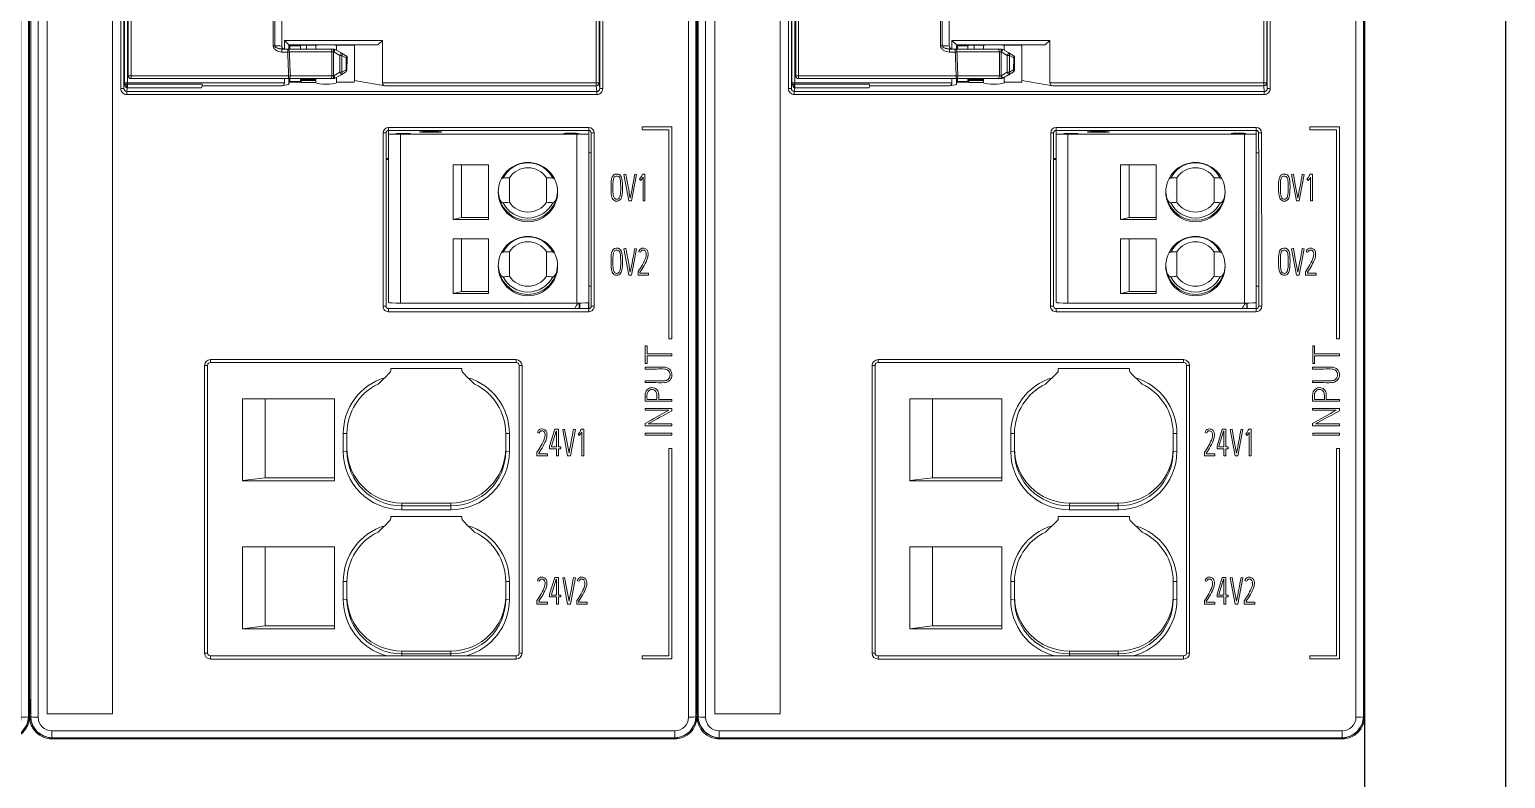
# Model space of a CAD drawing. Header units: millimetres. Extents: x 41350 to 54029, y 25852 to 34717.
# Drawn here: x 47173.9 to 47273.4, y 33122.9 to 33173.4 of the extents above; entities that cross this region are included whole.
import ezdxf

# ---------------------------------------------------------------- set-up
doc = ezdxf.new("R2010")
doc.units = ezdxf.units.MM
doc.set_wipeout_variables(frame=1)
doc.layers.add('! NO PLOT !', color=7, linetype='Continuous', true_color=0xff75dd, plot=False)
doc.layers.add('000-PI-Oprema', color=30, linetype='Continuous', lineweight=5)
doc.layers.add('002-PI-Kabelska kanalica', color=150, linetype='Continuous')

# ---------------------------------------------------------------- blocks, each defined once
blk = doc.blocks.new('*U417')
at = {"layer": '002-PI-Kabelska kanalica'}
blk.add_line((40, -100), (40, 1140), dxfattribs=at)
blk = doc.blocks.new('6EP4438-7EB00-3DX0')
at = {"layer": '000-PI-Oprema'}
for p, q in [((-15.85, -22.751), (-15.85, 67.083)), ((-15.65, 67.1), (-15.65, -22.757)), ((-22.5, -66), (-22.5, 66)), ((-22.5, -65.785), (-22.5, 65.785)), ((-21.921, 66.04), (-21.921, -66.04)), ((21.921, -66.04), (21.921, 66.04)), ((22.5, 66), (22.5, -66)), ((22.5, -65.785), (22.5, 65.785)), ((-6.079, -20.748), (-6.08, 58.839)), ((-5.965, 58.837), (-5.965, -20.747)), ((-5.5, -20.749), (-5.5, 58.842)), ((-16.103, -23.232), (-16.103, 41)), ((-15.903, 41), (-15.903, -23.232)), ((15.703, -23.232), (15.703, 41)), ((15.903, 41), (15.903, -23.232)), ((-21.3, 39.4), (-21.3, -65.8)), ((-16.9, -65.8), (-16.9, 39.4)), ((-5.5, -20.749), (-5.5, -20.751)), ((-5.316, -20.951), (-5.316, -20.369)), ((-5.316, -20.369), (1.287, -20.369)), ((-5.316, -20.369), (-5.011, -20.674)), ((0.972, -20.674), (-5.011, -20.674)), ((-5.011, -20.674), (-4.946, -20.739)), ((-5.011, -20.674), (-5.011, -20.951)), ((-4.946, -20.739), (-4.235, -20.739)), ((-4.946, -20.739), (-4.946, -20.951)), ((-4.235, -20.739), (-4.186, -20.69)), ((-4.235, -20.951), (-4.235, -20.739)), ((-3.825, -20.7), (-4.196, -20.7)), ((-3.2, -20.69), (-4.186, -20.69)), ((-3.825, -20.69), (-3.825, -20.7)), ((-3.2, -20.685), (-3.2, -20.951)), ((-1.8, -20.685), (-1.8, -21.032)), ((-0.607, -20.69), (-1.8, -20.69)), ((-0.607, -20.69), (-0.602, -20.7)), ((0.972, -20.674), (-0.602, -20.7)), ((-0.602, -23.083), (-0.602, -20.7)), ((1.287, -20.369), (0.972, -20.674)), ((1.287, -23.232), (1.287, -20.369)), ((-5.491, -20.955), (-5.559, -20.948)), ((-5.3, -20.951), (-5.491, -20.951)), ((-5.491, -20.951), (-5.095, -20.951)), ((-5.491, -21.156), (-5.491, -20.951)), ((-5.095, -21.156), (-5.491, -21.156)), ((-5.095, -20.951), (-2.233, -20.951)), ((-5.095, -20.951), (-5.095, -21.156)), ((-2.119, -21.151), (-4.98, -21.151)), ((-3.843, -20.951), (-4, -20.951)), ((-3.843, -20.951), (-3.812, -20.951)), ((-3.812, -20.951), (-3.562, -20.951)), ((-3.562, -20.951), (-3.523, -20.951)), ((-3.523, -20.951), (-3.275, -20.951)), ((-3.275, -20.951), (-3.2, -20.951)), ((-3.274, -20.951), (-3.274, -20.94)), ((-2.233, -20.951), (-2.004, -20.951)), ((-2.119, -22.751), (-2.119, -21.151)), ((-2.004, -21.151), (-2.119, -21.151)), ((-2.004, -20.951), (-1.994, -20.951)), ((-2.004, -21.151), (-2.004, -20.951)), ((-1.994, -21.151), (-2.004, -21.151)), ((-2.004, -21.151), (-2.004, -22.751)), ((-1.994, -20.951), (-1.994, -21.151)), ((-1.894, -20.978), (-1.994, -21.151)), ((-1.583, -21.388), (-1.994, -21.151)), ((-1.894, -20.978), (-1.483, -21.215)), ((-1.583, -21.388), (-1.483, -21.215)), ((-1.583, -22.514), (-1.583, -21.388)), ((-1.441, -21.388), (-1.583, -21.388)), ((-1.483, -21.215), (-1.19, -21.384)), ((-1.149, -21.557), (-1.441, -21.388)), ((-1.441, -21.388), (-1.441, -22.514)), ((-1.147, -21.409), (-1.19, -21.384)), ((-1.159, -22.351), (-1.149, -21.557)), ((-1.147, -21.418), (-1.147, -21.409)), ((-1.147, -21.409), (-1.089, -21.443)), ((-1.1, -22.353), (-1.09, -21.56)), ((-1.09, -21.56), (-1.089, -21.443)), ((-15.65, -22.757), (-5.032, -22.757)), ((-15.65, -22.757), (-15.65, -22.951)), ((-5.032, -22.757), (-5.032, -22.951)), ((-4.918, -22.751), (-2.119, -22.751)), ((-2.119, -22.751), (-2.004, -22.751)), ((-2.004, -22.751), (-1.994, -22.751)), ((-2.004, -22.751), (-2.004, -22.951)), ((-1.994, -22.751), (-1.583, -22.514)), ((-1.994, -22.751), (-1.994, -22.951)), ((-1.894, -22.924), (-1.994, -22.751)), ((-1.483, -22.687), (-1.894, -22.924)), ((-1.894, -22.924), (-1.494, -22.694)), ((-1.8, -22.87), (-1.8, -23.236)), ((-1.583, -22.514), (-1.441, -22.514)), ((-1.483, -22.687), (-1.583, -22.514)), ((-1.494, -22.694), (-1.2, -22.524)), ((-1.483, -22.687), (-1.494, -22.694)), ((-1.2, -22.524), (-1.483, -22.687)), ((-1.441, -22.514), (-1.159, -22.351)), ((-16.141, -23.613), (-16.103, -23.232)), ((-15.903, -23.232), (-16.103, -23.232)), ((-16.012, -23.49), (-15.93, -23.49)), ((-16.007, -23.52), (-15.93, -23.52)), ((-15.93, -23.52), (-16.007, -23.52)), ((-15.918, -23.576), (-15.942, -23.819)), ((-15.942, -23.819), (15.742, -23.819)), ((-15.942, -23.819), (-15.942, -24.022)), ((-15.93, -23.49), (-15.93, -23.316)), ((-15.93, -23.49), (-15.93, -23.52)), ((-15.9, -23.49), (-15.93, -23.49)), ((-10.9, -23.576), (-15.918, -23.576)), ((-15.903, -23.232), (-5.316, -23.232)), ((-15.903, -23.316), (-15.903, -23.232)), ((-15.903, -23.316), (-10.866, -23.316)), ((-15.9, -23.316), (-15.9, -23.49)), ((-5.032, -22.951), (-15.65, -22.951)), ((-8.975, -22.951), (-15.65, -22.951)), ((-10.9, -23.576), (-10.871, -23.429)), ((-5.484, -23.429), (-10.871, -23.429)), ((-8.975, -22.951), (-8.099, -22.951)), ((-8.099, -22.951), (-8.061, -22.951)), ((-8.061, -22.951), (-5.5, -22.951)), ((-5.5, -22.951), (-4.8, -22.951)), ((-5.011, -23.347), (-5.484, -23.429)), ((-5.316, -23.232), (-5.316, -22.951)), ((-2.233, -22.951), (-5.032, -22.951)), ((-5.011, -22.951), (-5.011, -23.347)), ((-4.995, -23.188), (-5.011, -23.347)), ((-4.995, -23.188), (-4.946, -23.14)), ((-4.186, -23.188), (-4.995, -23.188)), ((-4.946, -22.951), (-4.946, -23.14)), ((-4.946, -23.14), (-4.235, -23.14)), ((-4.8, -22.951), (-3.869, -22.951)), ((-4.235, -23.14), (-4.235, -22.951)), ((-4.235, -23.14), (-4.188, -23.187)), ((-4.231, -22.951), (-3.632, -22.951)), ((-4.188, -23.08), (-4.188, -23.187)), ((-4.188, -23.187), (-4.186, -23.188)), ((-4.186, -23), (-4.186, -23)), ((-4.186, -23), (-3.2, -23)), ((-4.184, -23.204), (-4.186, -23.188)), ((-4.184, -23.204), (-4.184, -23.08)), ((-3.2, -23.08), (-4.184, -23.08)), ((-4.184, -23.204), (-3.2, -23.204)), ((-3.869, -22.951), (-3.2, -22.951)), ((-3.632, -22.951), (-2.977, -22.951)), ((-3.2, -22.951), (-3.506, -22.951)), ((-3.2, -22.951), (-3.2, -23.236)), ((-2.977, -22.951), (-2.672, -22.951)), ((-2.672, -22.951), (-2.488, -22.951)), ((-2.488, -22.951), (-2.014, -22.951)), ((-2.004, -22.951), (-2.233, -22.951)), ((-2.014, -22.951), (-1.994, -22.951)), ((-1.994, -22.951), (-2.004, -22.951)), ((-0.607, -23.188), (-1.8, -23.188)), ((-0.607, -23.188), (-0.602, -23.083)), ((-0.602, -23.083), (1.46, -23.429)), ((1.287, -23.232), (15.703, -23.232)), ((15.703, -23.429), (1.46, -23.429)), ((15.703, -23.429), (15.703, -23.232)), ((15.903, -23.232), (15.703, -23.232)), ((15.742, -23.819), (15.703, -23.429)), ((15.742, -23.819), (15.742, -24.022)), ((15.903, -23.232), (15.941, -23.613)), ((15.742, -24.022), (-15.942, -24.022)), ((1.7, -26.246), (15.2, -26.246)), ((1.7, -26.246), (1.7, -26.44)), ((1.7, -26.673), (1.7, -26.44)), ((15.2, -26.44), (1.7, -26.44)), ((1.7, -26.673), (1.7, -38.062)), ((2.293, -26.664), (2.287, -26.677)), ((14.4, -26.708), (2.5, -26.708)), ((2.5, -26.708), (2.5, -38.097)), ((3.113, -26.677), (3.107, -26.664)), ((3.999, -26.542), (3.976, -26.565)), ((5.12, -26.565), (5.097, -26.542)), ((13.593, -26.655), (13.587, -26.668)), ((14.4, -38.097), (14.4, -26.708)), ((14.413, -26.668), (14.407, -26.655)), ((15.2, -26.246), (15.2, -26.44)), ((15.2, -26.543), (15.2, -26.443)), ((15.221, -26.443), (15.2, -26.443)), ((15.2, -26.673), (15.2, -26.543)), ((15.2, -38.062), (15.2, -26.673)), ((20.8, -26.205), (18.8, -26.205)), ((18.8, -26.205), (18.8, -26.405)), ((18.8, -26.405), (20.6, -26.405)), ((20.6, -26.405), (20.6, -40.505)), ((20.8, -40.505), (20.8, -26.205)), ((1.7, -28.342), (1.538, -28.342)), ((1.7, -28.4), (1.538, -28.4)), ((1.538, -28.4), (1.7, -28.4)), ((8.45, -28.756), (6.05, -28.756)), ((6.05, -28.756), (6.05, -32.453)), ((6.626, -32.31), (6.626, -28.756)), ((8.45, -28.756), (8.45, -32.453)), ((15.2, -27.95), (15.361, -27.95)), ((9.85, -29.634), (9.85, -31.29)), ((12.35, -31.29), (12.35, -29.634)), ((17.574, -29.425), (17.698, -29.4)), ((17.905, -31.205), (17.574, -29.425)), ((17.698, -29.4), (17.829, -30.109)), ((18.428, -29.425), (18.092, -31.205)), ((18.303, -29.403), (18.428, -29.425)), ((18.689, -29.823), (18.617, -29.719)), ((18.799, -29.44), (18.816, -29.403)), ((18.816, -29.403), (18.988, -29.403)), ((18.861, -31.205), (18.861, -29.604)), ((18.988, -29.403), (18.988, -31.205)), ((18.092, -31.205), (17.905, -31.205)), ((18.988, -31.205), (18.861, -31.205)), ((6.626, -32.31), (6.05, -32.453)), ((8.45, -32.453), (6.05, -32.453)), ((6.626, -32.31), (8.45, -32.31)), ((8.45, -33.751), (6.05, -33.751)), ((6.05, -33.751), (6.05, -37.448)), ((6.626, -37.306), (6.626, -33.751)), ((8.45, -33.751), (8.45, -37.448)), ((9.85, -34.629), (9.85, -36.286)), ((12.35, -36.286), (12.35, -34.629)), ((17.574, -34.425), (17.698, -34.4)), ((17.905, -36.205), (17.574, -34.425)), ((17.698, -34.4), (17.829, -35.109)), ((18.428, -34.425), (18.092, -36.205)), ((18.303, -34.403), (18.428, -34.425)), ((18.689, -34.666), (18.565, -34.637)), ((18.092, -36.205), (17.905, -36.205)), ((18.52, -35.979), (18.53, -35.961)), ((18.52, -36.203), (18.52, -35.979)), ((19.234, -36.203), (18.52, -36.203)), ((18.647, -36.018), (18.647, -36.076)), ((18.647, -36.076), (19.234, -36.076)), ((19.234, -36.076), (19.234, -36.203)), ((6.626, -37.306), (6.05, -37.448)), ((8.45, -37.448), (6.05, -37.448)), ((6.626, -37.306), (8.45, -37.306)), ((15.2, -36.95), (15.368, -36.95)), ((1.7, -38.47), (15.2, -38.47)), ((1.7, -38.47), (1.7, -38.679)), ((15.2, -38.679), (1.7, -38.679)), ((14.4, -38.097), (2.5, -38.097)), ((14.55, -38.449), (14.58, -38.449)), ((14.55, -38.47), (14.55, -38.449)), ((14.56, -38.449), (14.56, -38.097)), ((14.58, -38.449), (15.17, -38.449)), ((14.58, -38.449), (14.58, -38.47)), ((14.59, -38.096), (14.59, -38.449)), ((15.17, -38.449), (15.192, -38.449)), ((15.17, -38.47), (15.17, -38.449)), ((15.192, -38.449), (15.192, -38.067)), ((15.2, -38.457), (15.2, -38.062)), ((15.2, -38.457), (15.264, -38.457)), ((15.2, -38.47), (15.2, -38.679)), ((20.6, -40.505), (20.8, -40.505)), ((19.003, -40.986), (19.13, -40.986)), ((19.003, -42.162), (19.003, -40.986)), ((19.13, -40.986), (19.13, -41.52)), ((19.13, -41.52), (20.8, -41.52)), ((19.13, -41.648), (19.13, -42.162)), ((20.8, -41.648), (19.13, -41.648)), ((20.8, -41.52), (20.8, -41.648)), ((-10.7, -61.715), (-10.7, -42.311)), ((-10.5, -42.3), (-10.5, -61.7)), ((-10.3, -41.91), (10.3, -41.91)), ((-10.3, -41.91), (-10.3, -42.1)), ((10.3, -42.1), (-10.3, -42.1)), ((10.3, -42.1), (-10.3, -42.1)), ((1.85, -42.508), (1.85, -42.645)), ((6.65, -42.508), (1.85, -42.508)), ((6.65, -42.645), (6.65, -42.508)), ((10.3, -41.91), (10.3, -42.1)), ((10.5, -61.7), (10.5, -42.3)), ((10.7, -42.311), (10.7, -61.715)), ((18.997, -42.543), (18.997, -42.416)), ((18.997, -42.416), (20.266, -42.416)), ((19.13, -42.162), (19.003, -42.162)), ((1.791, -42.786), (1.448, -43.128)), ((7.052, -43.128), (6.709, -42.786)), ((18.997, -43.463), (18.997, -43.335)), ((-1.95, -44.555), (-8.15, -44.555)), ((-8.15, -50.097), (-8.15, -44.555)), ((-6.622, -49.888), (-6.622, -44.555)), ((-1.95, -50.097), (-1.95, -44.555)), ((20.8, -44.723), (19, -44.723)), ((19.127, -44.596), (19.789, -44.596)), ((19.916, -44.596), (20.8, -44.596)), ((20.8, -44.596), (20.8, -44.723)), ((19, -45.2), (20.8, -45.2)), ((19, -45.327), (19, -45.2)), ((20.593, -45.327), (19, -45.327)), ((20.8, -45.2), (20.8, -45.357)), ((12.554, -47.743), (12.905, -46.605)), ((12.999, -46.732), (12.681, -47.76)), ((12.905, -46.605), (13.149, -46.605)), ((13.022, -46.732), (12.999, -46.732)), ((13.022, -47.798), (13.022, -46.732)), ((13.149, -46.605), (13.149, -47.798)), ((13.442, -46.625), (13.567, -46.6)), ((13.773, -48.405), (13.442, -46.625)), ((13.567, -46.6), (13.698, -47.309)), ((14.296, -46.625), (13.96, -48.405)), ((14.172, -46.603), (14.296, -46.625)), ((14.667, -46.64), (14.685, -46.603)), ((14.685, -46.603), (14.857, -46.603)), ((14.857, -46.603), (14.857, -48.405)), ((19, -46.371), (19, -46.209)), ((20.8, -46.371), (19, -46.371)), ((19.202, -46.246), (20.8, -46.246)), ((20.8, -46.246), (20.8, -46.371)), ((-1.35, -46.902), (-1.1, -46.888)), ((-1.35, -48.1), (-1.35, -46.902)), ((-1.1, -48.087), (-1.1, -46.888)), ((9.6, -46.888), (9.85, -46.902)), ((9.6, -48.087), (9.6, -46.888)), ((9.85, -48.1), (9.85, -46.902)), ((11.869, -46.866), (11.744, -46.837)), ((12.554, -47.924), (12.554, -47.743)), ((14.558, -47.023), (14.486, -46.919)), ((14.73, -48.405), (14.73, -46.804)), ((19.005, -47.005), (19.005, -46.88)), ((19.005, -46.88), (20.8, -46.88)), ((20.8, -47.005), (19.005, -47.005)), ((20.8, -46.88), (20.8, -47.005)), ((-1.35, -48.1), (-1.1, -48.087)), ((9.6, -48.087), (9.85, -48.1)), ((11.7, -48.179), (11.71, -48.161)), ((11.7, -48.403), (11.7, -48.179)), ((12.414, -48.403), (11.7, -48.403)), ((11.827, -48.218), (11.827, -48.276)), ((11.827, -48.276), (12.414, -48.276)), ((12.414, -48.276), (12.414, -48.403)), ((13.022, -47.924), (12.554, -47.924)), ((12.681, -47.76), (12.681, -47.798)), ((12.681, -47.798), (13.022, -47.798)), ((13.022, -48.403), (13.022, -47.924)), ((13.149, -48.403), (13.022, -48.403)), ((13.149, -47.798), (13.313, -47.798)), ((13.149, -47.924), (13.149, -48.403)), ((13.313, -47.924), (13.149, -47.924)), ((13.313, -47.798), (13.313, -47.924)), ((13.96, -48.405), (13.773, -48.405)), ((14.857, -48.405), (14.73, -48.405)), ((20.6, -47.905), (20.8, -47.905)), ((20.6, -61.905), (20.6, -47.905)), ((20.8, -47.905), (20.8, -62.105)), ((-8.15, -50.076), (-6.622, -49.888)), ((-1.95, -50.097), (-8.15, -50.097)), ((-6.622, -49.888), (-1.95, -49.888)), ((5.9, -51.586), (2.6, -51.586)), ((2.6, -51.782), (2.6, -51.586)), ((5.9, -51.782), (5.9, -51.586)), ((1.85, -52.494), (1.85, -52.631)), ((6.65, -52.494), (1.85, -52.494)), ((2.6, -52.045), (2.6, -51.782)), ((5.9, -51.782), (2.6, -51.782)), ((5.9, -52.045), (2.6, -52.045)), ((5.9, -52.045), (5.9, -51.782)), ((6.65, -52.631), (6.65, -52.494)), ((1.791, -52.772), (1.448, -53.115)), ((7.052, -53.115), (6.709, -52.772)), ((-1.95, -54.541), (-8.15, -54.541)), ((-8.15, -60.083), (-8.15, -54.541)), ((-6.622, -59.874), (-6.622, -54.541)), ((-1.95, -60.083), (-1.95, -54.541)), ((12.554, -57.743), (12.905, -56.605)), ((12.905, -56.605), (13.149, -56.605)), ((13.149, -56.605), (13.149, -57.798)), ((13.442, -56.625), (13.567, -56.6)), ((13.773, -58.405), (13.442, -56.625)), ((13.567, -56.6), (13.698, -57.309)), ((14.296, -56.625), (13.96, -58.405)), ((14.172, -56.603), (14.296, -56.625)), ((-1.35, -56.888), (-1.1, -56.875)), ((-1.35, -58.086), (-1.35, -56.888)), ((-1.1, -58.073), (-1.1, -56.875)), ((9.6, -56.875), (9.85, -56.888)), ((9.6, -58.073), (9.6, -56.875)), ((9.85, -58.086), (9.85, -56.888)), ((11.869, -56.866), (11.744, -56.837)), ((12.999, -56.732), (12.681, -57.76)), ((13.022, -56.732), (12.999, -56.732)), ((13.022, -57.798), (13.022, -56.732)), ((14.558, -56.866), (14.433, -56.837)), ((-1.35, -58.086), (-1.1, -58.073)), ((9.6, -58.073), (9.85, -58.086)), ((11.7, -58.179), (11.71, -58.161)), ((11.7, -58.403), (11.7, -58.179)), ((12.414, -58.403), (11.7, -58.403)), ((11.827, -58.218), (11.827, -58.276)), ((11.827, -58.276), (12.414, -58.276)), ((12.414, -58.276), (12.414, -58.403)), ((12.554, -57.924), (12.554, -57.743)), ((13.022, -57.924), (12.554, -57.924)), ((12.681, -57.76), (12.681, -57.798)), ((12.681, -57.798), (13.022, -57.798)), ((13.022, -58.403), (13.022, -57.924)), ((13.149, -58.403), (13.022, -58.403)), ((13.149, -57.798), (13.313, -57.798)), ((13.149, -57.924), (13.149, -58.403)), ((13.313, -57.924), (13.149, -57.924)), ((13.313, -57.798), (13.313, -57.924)), ((13.96, -58.405), (13.773, -58.405)), ((14.389, -58.179), (14.399, -58.161)), ((14.389, -58.403), (14.389, -58.179)), ((15.103, -58.403), (14.389, -58.403)), ((14.516, -58.218), (14.516, -58.276)), ((14.516, -58.276), (15.103, -58.276)), ((15.103, -58.276), (15.103, -58.403)), ((-8.15, -60.063), (-6.622, -59.874)), ((-1.95, -60.083), (-8.15, -60.083)), ((-6.622, -59.874), (-1.95, -59.874)), ((5.9, -61.572), (2.6, -61.572)), ((2.6, -61.768), (2.6, -61.572)), ((5.9, -61.768), (5.9, -61.572)), ((-10.3, -61.9), (10.3, -61.9)), ((-10.3, -61.9), (-10.3, -62.115)), ((10.3, -62.115), (-10.3, -62.115)), ((2.6, -61.9), (2.6, -61.768)), ((5.9, -61.768), (2.6, -61.768)), ((5.9, -61.9), (5.9, -61.768)), ((10.3, -61.9), (10.3, -62.115)), ((18.8, -61.905), (20.6, -61.905)), ((18.8, -62.105), (18.8, -61.905)), ((20.8, -62.105), (18.8, -62.105)), ((-22.297, -66.578), (-22.5, -66)), ((-22.5, -66), (-22.421, -66)), ((-22.004, -67.004), (-22.297, -66.578)), ((-21.3, -65.8), (-16.9, -65.8)), ((-21.3, -65.8), (-16.9, -65.8)), ((22.308, -66.553), (22.004, -67.004)), ((22.5, -66), (22.308, -66.553)), ((22.421, -66), (22.5, -66)), ((-21.61, -67.282), (-22.004, -67.004)), ((-21.002, -67.5), (-21.61, -67.282)), ((21, -67.5), (-21.002, -67.5)), ((-21.002, -67.5), (-20.794, -67.5)), ((-21, -66.962), (21, -66.962)), ((-21, -66.962), (-21, -67.42)), ((21, -67.42), (-21, -67.42)), ((-21, -67.42), (-21, -67.5)), ((-20.794, -67.5), (20.794, -67.5)), ((20.794, -67.5), (21.003, -67.5)), ((21, -66.962), (21, -67.42)), ((21.634, -67.271), (21, -67.5)), ((21, -67.5), (21, -67.42)), ((22.004, -67.004), (21.634, -67.271))]:
    blk.add_line(p, q, dxfattribs=at)
for centre, radius, start, end in [((45751.968, -0.007), 45768.315, 179.9161634, 180.0295583), ((-45766.805, -0.007), 45782.953, 359.9704511, 0.0770711), ((-6.235, -150.998), 130.251, 89.67682, 89.88118), ((-5.3, -20.751), 0.2, 180.00805, 269.99195), ((-1.994, -21.151), 0.2, 60, 90), ((-1.29, -21.557), 0.2, 359.29286, 60), ((-15.65, -22.751), 0.2, 180, 270), ((-15.65, -22.751), 0.2, 180, 270), ((-1.3, -22.351), 0.2, 300, 359.29286), ((-15.94, -23.621), 0.401, 179.71036, 269.73716), ((-15.939, -23.617), 0.202, 178.90925, 269.17408), ((-15.93, -23.49), 0.03, 270, 360), ((-15.93, -23.49), 0.03, 270, 360), ((-1.994, -22.751), 0.2, 270, 300), ((-1.994, -22.751), 0.2, 270, 300), ((15.74, -23.621), 0.401, 270.26314, 0.28934), ((1.7, -26.607), 0.361, 90.00727, 179.97401), ((1.7, -26.6), 0.161, 89.99564, 179.93016), ((15.2, -26.607), 0.361, 0.026, 89.99272), ((15.2, -26.6), 0.161, 0.06958, 90.00463), ((-49.83, -17.387), 69.184, 348.6413, 349.9988), ((18.324, -29.366), 0.459, 309.71409, 330.11514), ((18.266, -29.315), 0.662, 309.7721, 334.05674), ((17.883, -29.077), 0.985, 328.31864, 333.70372), ((17.979, -29.126), 0.878, 333.8373, 339.08263), ((70.867, -20.572), 53.888, 190.19292, 191.17185), ((17.071, -30.914), 0.172, 232.54385, 255.42258), ((17.087, -30.839), 0.249, 256.15938, 283.84062), ((17.104, -30.916), 0.17, 284.43689, 307.59668), ((16.997, -30.817), 0.315, 311.97786, 349.97227), ((-49.828, -22.388), 69.183, 348.64129, 349.99881), ((19.454, -34.885), 0.924, 158.90986, 164.37043), ((18.839, -34.653), 0.266, 84.73983, 158.04452), ((70.867, -25.572), 53.888, 190.19293, 191.17185), ((15.247, -33.556), 4.07, 323.77528, 338.95728), ((15.15, -33.509), 4.304, 324.33607, 338.94868), ((17.071, -35.914), 0.172, 232.54389, 255.42255), ((17.087, -35.839), 0.249, 256.15939, 283.84062), ((17.104, -35.916), 0.17, 284.43687, 307.5967), ((16.979, -35.806), 0.335, 313.1411, 348.80904), ((1.7, -38.31), 0.369, 179.94479, 269.99269), ((1.7, -38.301), 0.169, 179.89552, 269.99928), ((15.2, -38.8), 1, 135.34479, 160.70563), ((15.2, -38.8), 1, 135.3448, 160.70563), ((15.2, -38.301), 0.169, 270.00061, 0.10458), ((15.2, -38.31), 0.369, 270.00729, 0.05523), ((-10.3, -42.31), 0.4, 90.00717, 180.00715), ((-10.3, -42.3), 0.2, 90, 180), ((-10.3, -42.3), 0.2, 90, 180), ((10.3, -42.31), 0.4, 359.99284, 89.99284), ((10.3, -42.3), 0.2, 0, 90), ((-0.35, -41.992), 2.067, 310.84372, 314.17982), ((84.406, -129.209), 119.549, 133.94145, 134.18016), ((-75.906, -129.209), 119.549, 45.81984, 46.05855), ((8.85, -41.992), 2.067, 225.82017, 229.15627), ((-159.69, 278.574), 370.694, 298.8189, 299.10024), ((-133.797, 230.605), 316.315, 298.92685, 299.25805), ((12.634, -47.085), 0.924, 158.90977, 164.37052), ((12.019, -46.853), 0.266, 84.73909, 158.04525), ((-53.956, -34.588), 69.179, 348.64125, 349.99885), ((13.752, -46.277), 0.985, 328.31866, 333.7037), ((13.847, -46.326), 0.878, 333.83766, 339.08226), ((8.427, -45.756), 4.07, 323.77523, 338.95733), ((8.33, -45.709), 4.304, 324.33585, 338.9489), ((66.735, -37.772), 53.888, 190.19292, 191.17185), ((14.192, -46.566), 0.459, 309.71409, 330.11515), ((14.134, -46.515), 0.662, 309.77232, 334.05651), ((-0.35, -51.978), 2.067, 310.84372, 314.17982), ((84.406, -139.196), 119.549, 133.94145, 134.18016), ((-75.906, -139.196), 119.549, 45.81984, 46.05855), ((8.85, -51.978), 2.067, 225.82017, 229.15627), ((12.019, -56.853), 0.266, 84.73838, 158.04596), ((-53.951, -44.589), 69.175, 348.64121, 349.9989), ((14.708, -56.853), 0.266, 84.73838, 158.04596), ((8.427, -55.756), 4.07, 323.77518, 338.95738), ((12.634, -57.085), 0.924, 158.90968, 164.37061), ((8.33, -55.709), 4.304, 324.33581, 338.94893), ((66.735, -47.772), 53.888, 190.19292, 191.17185), ((11.115, -55.756), 4.07, 323.77518, 338.95738), ((15.323, -57.085), 0.924, 158.90968, 164.37061), ((11.019, -55.709), 4.304, 324.33581, 338.94893), ((-10.3, -61.715), 0.4, 179.99284, 269.99283), ((-10.3, -61.7), 0.2, 180, 270), ((10.3, -61.7), 0.2, 270, 0), ((10.3, -61.715), 0.4, 270.00718, 0.00715), ((-21.65, -65.972), 0.851, 171.22272, 181.88406), ((-20.981, -65.991), 1.519, 180.34323, 269.18675), ((-20.999, -65.998), 1.422, 180.08304, 269.94721), ((-20.998, -66.039), 0.923, 180.07351, 269.89215), ((20.999, -65.998), 1.422, 270.04971, 359.92003), ((20.999, -66.04), 0.923, 270.08869, 359.94565), ((20.96, -65.98), 1.54, 271.57432, 359.26426), ((21.65, -65.972), 0.851, 358.11594, 8.77728), ((21, -66), 1.5, 313.3992, 316.73515)]:
    blk.add_arc(centre, radius, start, end, dxfattribs=at)
for centre, major_axis, ratio, start_param, end_param in [((-2.187, 0), (0, 799.8), 0.017455, 1.486996, 1.600324), ((1.987, 0), (0, -799.8), 0.017455, 1.541269, 1.647844), ((-6.079, -20.743), (0.2, 0), 0.025669, 4.712389, 5.322221), ((-3.843, -20.7), (0, 1), 0.017455, 4.458395, 4.712389), ((-2.5, -20.69), (0.75, 0), 0.017455, 0.367208, 2.774385), ((-5.095, -21.151), (0, -0.2), 0.573576, 1.570796, 3.141593), ((-5.095, -21.151), (0.2, 0.007), 0.026162, 4.71141, 5.322765), ((1136.257, -0.222), (-1141.743, 0.018), 0.700533, 0.0262, 0.028202), ((1135.557, -0.237), (-1140.928, 0.049), 0.700607, 0.026228, 0.02823), ((-2.233, -21.151), (0, -0.2), 0.573576, 1.570796, 3.141593), ((-1.583, -21.388), (-0.1, -0.173), 0.654654, 1.932164, 3.141593), ((-1.29, -21.557), (-0.1, -0.173), 0.654654, 1.932164, 3.141593), ((-1.29, -21.557), (-0.2, 0.002), 0.012341, 3.141593, 3.927067), ((-15.65, -22.751), (0.2, 0), 0.02818, 3.141593, 4.712389), ((-5.032, -22.751), (-0.2, -0.008), 0.028158, 1.569663, 2.181095), ((-5.032, -22.751), (0, 0.2), 0.573576, 3.141593, 4.712389), ((-2.233, -22.751), (0, 0.2), 0.573576, 3.141593, 4.712389), ((-1.583, -22.514), (0.1, -0.173), 0.654654, 0, 1.209429), ((-1.3, -22.351), (0.1, -0.173), 0.654654, 0, 1.209429), ((-1.3, -22.351), (-0.2, 0.002), 0.012341, 3.141593, 3.927067), ((-16.341, -23.613), (0.2, 0), 0.029523, 4.712374, 6.265724), ((-15.903, -23.232), (-0.199, 0.02), 0.984662, 0.100198, 0.989542), ((-15.903, -23.322), (-0.179, 0), 0.034899, 4.712389, 5.518179), ((-16.028, -23.232), (0, -0.157), 0.034899, -0.993598, -0.21575), ((-15.945, -23.651), (-0.128, 0.703), 0.053081, 1.172825, 1.428736), ((-15.917, -23.373), (0.02, 0.202), 0.984662, 2.816249, 3.23876), ((-10.872, -23.232), (0, -0.2), 0.034921, 0.174533, 1.139897), ((-5.52, -23.232), (-0.204, 0), 0.982697, 1.745331, 3.141594), ((-4.186, -23.08), (0, 0.08), 0.017455, 0, 1.570796), ((-4.186, -23.08), (0, -0.08), 0.017455, 1.570796, 3.141593), ((-2.5, -23.188), (0.75, 0), 0.176327, 3.508801, 5.915977), ((1.497, -23.232), (0.21, 0), 0.953073, 3.141593, 4.537856), ((15.703, -23.232), (0.199, 0.02), 0.984662, 4.615222, 6.182987), ((16.141, -23.613), (-0.2, 0), 0.029523, 0.017461, 1.570812), ((-12.613, 0), (0, -800), 0.017451, 1.522891, 1.537532), ((1.339, -26.6), (-0.2, 0), 0.033258, 1.570816, 3.159056), ((-12.413, 0), (0, -799.8), 0.017455, 1.522891, 1.537532), ((2.5, -26.673), (0.8, 0), 0.043619, 3.141593, 4.712389), ((14.4, -26.673), (-0.8, 0), 0.043619, 1.570796, 3.141593), ((15.561, -26.6), (0.2, 0), 0.033258, 3.12413, 4.71237), ((29.313, 0), (0, -799.8), 0.017455, -1.537532, -1.522891), ((29.513, 0), (0, -800), 0.017451, -1.537532, -1.522891), ((11.1, -30.49), (1.866, 0), 0.999048, 0.463311, 2.678282), ((9.6, -30.478), (1.716, 0.148), 0.484614, 1.383166, 1.627926), ((11.1, -30.462), (1.5, 0), 0.999048, 0.585686, 2.555907), ((12.6, -30.478), (1.716, -0.148), 0.484614, 1.513667, 1.758426), ((11.1, -30.511), (-2, 0), 0.999048, 0.023274, 3.118319), ((9.6, -30.478), (-1.716, -0.148), 0.484614, 1.430028, 1.674787), ((11.1, -30.49), (-1.866, 0), 0.999048, 0.463311, 2.678282), ((11.1, -30.462), (-1.5, 0), 0.999048, 0.585686, 2.555907), ((12.6, -30.478), (-1.716, 0.148), 0.484614, 1.466805, 1.711565), ((11.1, -35.485), (1.866, 0), 0.999048, 0.463311, 2.678282), ((9.6, -35.474), (1.716, 0.148), 0.484614, 1.383166, 1.627926), ((11.1, -35.457), (1.5, 0), 0.999048, 0.585686, 2.555907), ((12.6, -35.474), (1.716, -0.148), 0.484614, 1.513667, 1.758426), ((11.1, -35.507), (-2, 0), 0.999048, 0.023274, 3.118319), ((9.6, -35.474), (-1.716, -0.148), 0.484614, 1.430028, 1.674787), ((11.1, -35.485), (-1.866, 0), 0.999048, 0.463311, 2.678282), ((11.1, -35.457), (-1.5, 0), 0.999048, 0.585686, 2.555907), ((12.6, -35.474), (-1.716, 0.148), 0.484614, 1.466805, 1.711565), ((1.331, -38.3), (-0.2, 0), 0.047887, 1.570836, 3.159066), ((2.5, -38.062), (0.8, 0), 0.043619, 3.141593, 4.712389), ((14.4, -38.062), (0.8, 0), 0.043619, 4.712389, 6.283185), ((15.569, -38.3), (0.2, 0), 0.047887, 3.124119, 4.712349), ((-10.7, -42.3), (0.2, 0), 0.052888, 4.712389, 6.283185), ((1.65, -42.645), (-0.2, 0), 0.99863, 2.356194, 3.141593), ((6.85, -42.645), (-0.2, 0), 0.99863, 0, 0.785398), ((10.7, -42.3), (0.2, 0), 0.052888, 3.141593, 4.712389), ((2.6, -46.902), (-3.95, 0), 0.99863, 5.008229, 6.283185), ((2.6, -46.888), (-3.7, 0), 0.99863, 5.159049, 6.283185), ((5.9, -46.902), (-3.95, 0), 0.99863, 3.141593, 4.416549), ((5.9, -46.888), (-3.7, 0), 0.99863, 3.141593, 4.265729), ((2.6, -48.1), (3.95, 0), 0.99863, 3.141593, 4.712389), ((2.6, -47.891), (3.7, 0), 0.99863, 3.141593, 4.712389), ((2.6, -48.087), (3.7, 0), 0.99863, 3.141593, 4.712389), ((5.9, -47.891), (3.7, 0), 0.99863, 4.712389, 6.283185), ((5.9, -48.087), (3.7, 0), 0.99863, 4.712389, 6.283185), ((5.9, -48.1), (3.95, 0), 0.99863, 4.712389, 6.283185), ((1.65, -52.631), (-0.2, 0), 0.99863, 2.356194, 3.141593), ((6.85, -52.631), (-0.2, 0), 0.99863, 0, 0.785398), ((2.6, -56.888), (-3.95, 0), 0.99863, 5.008229, 6.283185), ((2.6, -56.875), (-3.7, 0), 0.99863, 5.159049, 6.283185), ((5.9, -56.888), (-3.95, 0), 0.99863, 3.141593, 4.416549), ((5.9, -56.875), (-3.7, 0), 0.99863, 3.141593, 4.265729), ((2.6, -58.086), (3.95, 0), 0.99863, 3.141593, 4.454098), ((2.6, -57.877), (3.7, 0), 0.99863, 3.141593, 4.712389), ((2.6, -58.073), (3.7, 0), 0.99863, 3.141593, 4.712389), ((5.9, -57.877), (3.7, 0), 0.99863, 4.712389, 6.283185), ((5.9, -58.073), (3.7, 0), 0.99863, 4.712389, 6.283185), ((5.9, -58.086), (3.95, 0), 0.99863, 4.97068, 6.283185), ((-10.7, -61.7), (-0.2, 0), 0.077144, 1.570796, 3.141593), ((10.7, -61.7), (-0.2, 0), 0.077144, 0, 1.570796), ((-21.921, -65.999), (-0.5, 0), 0.082551, 0.017513, 1.570796), ((21.921, -65.999), (0.5, 0), 0.08255, 4.71239, 6.265672)]:
    blk.add_ellipse(centre, major_axis=major_axis, ratio=ratio, start_param=start_param, end_param=end_param, dxfattribs=at)
for centre, major_axis, ratio in [((2.7, -26.665), (0.5, 0), 0.043619), ((2.7, -26.665), (-0.407, 0), 0.043619), ((4.548, -26.543), (-0.75, 0), 0.043619), ((4.548, -26.543), (0.55, 0), 0.043619), ((14, -26.656), (0.5, 0), 0.043619), ((14, -26.656), (-0.407, 0), 0.043619), ((11.1, -30.604), (-2, 0), 0.999048), ((11.1, -35.6), (-2, 0), 0.999048)]:
    blk.add_ellipse(centre, major_axis=major_axis, ratio=ratio, dxfattribs=at)
for points in [[(-22.49, 65.842), (-22.5, 22.04), (-22.5, -22.04), (-22.49, -65.842)], [(22.49, -65.842), (22.5, -22.039), (22.5, 22.039), (22.49, 65.842)]]:
    blk.add_open_spline(points, degree=3, dxfattribs=at)
for points, knots in [([(-22.421, -66), (-22.421, -60.511), (-22.421, -55.018), (-22.421, -44.024), (-22.421, -38.523), (-22.421, -22.017), (-22.421, -11.01), (-22.421, 5.508), (-22.421, 11.016), (-22.421, 22.028), (-22.421, 27.531), (-22.421, 44.032), (-22.421, 55.022), (-22.421, 66)], [0, 0, 0, 0, 0.125, 0.125, 0.25, 0.25, 0.5, 0.5, 0.625, 0.625, 0.75, 0.75, 1, 1, 1, 1]), ([(22.421, 66), (22.421, 60.511), (22.421, 55.018), (22.421, 44.024), (22.421, 38.523), (22.421, 22.017), (22.421, 11.01), (22.421, -5.508), (22.421, -11.016), (22.421, -22.028), (22.421, -27.531), (22.421, -44.032), (22.421, -55.021), (22.421, -66)], [0, 0, 0, 0, 0.125, 0.125, 0.25, 0.25, 0.5, 0.5, 0.625, 0.625, 0.75, 0.75, 1, 1, 1, 1]), ([(-5.491, -21.156), (-5.622, -21.156), (-5.749, -21.119), (-5.917, -21.018), (-5.968, -20.977), (-6.05, -20.876), (-6.079, -20.814), (-6.079, -20.748)], [0, 0, 0, 0, 0.5, 0.5, 0.75, 0.75, 1, 1, 1, 1]), ([(-5.965, -20.747), (-5.964, -20.754), (-5.962, -20.768), (-5.95, -20.788), (-5.933, -20.809), (-5.908, -20.83), (-5.873, -20.853), (-5.822, -20.879), (-5.756, -20.906), (-5.687, -20.926), (-5.621, -20.94), (-5.569, -20.947), (-5.53, -20.95), (-5.508, -20.951), (-5.497, -20.951), (-5.491, -20.951)], [0, 0, 0, 0, 0.034394, 0.07472, 0.123305, 0.18154, 0.250316, 0.350684, 0.50027, 0.645247, 0.750384, 0.875265, 0.937776, 0.969073, 1, 1, 1, 1]), ([(15.742, -23.819), (15.755, -23.818), (15.781, -23.816), (15.819, -23.804), (15.854, -23.785), (15.893, -23.752), (15.931, -23.695), (15.938, -23.642), (15.941, -23.613)], [0, 0, 0, 0, 0.12117, 0.244863, 0.371459, 0.501311, 0.720532, 1, 1, 1, 1]), ([(9.326, -29.712), (9.33, -29.709), (9.333, -29.706), (9.343, -29.698), (9.349, -29.693), (9.361, -29.684), (9.367, -29.68), (9.379, -29.673), (9.386, -29.67), (9.398, -29.664), (9.405, -29.662), (9.418, -29.659), (9.424, -29.657), (9.431, -29.657)], [0.8249287, 0.8249287, 0.8249287, 0.8249287, 0.8435432, 0.8435432, 0.8748182, 0.8748182, 0.9059753, 0.9059753, 0.9372283, 0.9372283, 0.9686138, 0.9686138, 1, 1, 1, 1]), ([(12.769, -29.657), (12.776, -29.657), (12.782, -29.659), (12.795, -29.662), (12.802, -29.664), (12.814, -29.67), (12.821, -29.673), (12.833, -29.68), (12.839, -29.684), (12.851, -29.693), (12.857, -29.698), (12.867, -29.706), (12.87, -29.709), (12.873, -29.712)], [0, 0, 0, 0, 0.0313862, 0.0313862, 0.0627717, 0.0627717, 0.0940247, 0.0940247, 0.1251818, 0.1251818, 0.1564568, 0.1564568, 0.1733666, 0.1733666, 0.1733666, 0.1733666]), ([(16.76, -30.934), (16.721, -30.81), (16.711, -30.678), (16.705, -30.549), (16.698, -30.37), (16.697, -30.191), (16.705, -30.012), (16.71, -29.919), (16.716, -29.826), (16.734, -29.735), (16.745, -29.679), (16.761, -29.624), (16.785, -29.573), (16.801, -29.54), (16.821, -29.508), (16.846, -29.481), (16.866, -29.458), (16.891, -29.439), (16.918, -29.425), (16.945, -29.411), (16.974, -29.401), (17.004, -29.395), (17.054, -29.386), (17.106, -29.385), (17.156, -29.392), (17.188, -29.397), (17.22, -29.406), (17.248, -29.421), (17.265, -29.429), (17.281, -29.439), (17.295, -29.451)], [0, 0, 0, 0, 0.197888, 0.197888, 0.197888, 0.469667, 0.469667, 0.469667, 0.611178, 0.611178, 0.611178, 0.697248, 0.697248, 0.697248, 0.753377, 0.753377, 0.753377, 0.799551, 0.799551, 0.799551, 0.845529, 0.845529, 0.845529, 0.92314, 0.92314, 0.92314, 0.971915, 0.971915, 0.971915, 1, 1, 1, 1]), ([(17.295, -29.451), (17.456, -29.583), (17.461, -29.818), (17.478, -30.225), (17.477, -30.429), (17.458, -30.732), (17.446, -30.833), (17.388, -31.029), (17.335, -31.132), (17.149, -31.23), (17.033, -31.231), (16.845, -31.134), (16.791, -31.034), (16.76, -30.934)], [0, 0, 0, 0, 0.25, 0.25, 0.5, 0.5, 0.625, 0.625, 0.75, 0.75, 0.875, 0.875, 1, 1, 1, 1]), ([(16.941, -29.569), (16.896, -29.616), (16.873, -29.679), (16.845, -29.805), (16.838, -29.869), (16.827, -30.06), (16.827, -30.188), (16.827, -30.379), (16.828, -30.443), (16.831, -30.571), (16.832, -30.635), (16.844, -30.763), (16.854, -30.825), (16.887, -30.949), (16.914, -31.012), (16.966, -31.051)], [0, 0, 0, 0, 0.125, 0.125, 0.25, 0.25, 0.5, 0.5, 0.625, 0.625, 0.75, 0.75, 0.875, 0.875, 1, 1, 1, 1]), ([(17.308, -30.871), (17.379, -30.6), (17.353, -30.324), (17.34, -29.912), (17.341, -29.77), (17.232, -29.516), (17.038, -29.469), (16.941, -29.569)], [0, 0, 0, 0, 0.5, 0.5, 0.75, 0.75, 1, 1, 1, 1]), ([(9.431, -31.323), (9.424, -31.323), (9.418, -31.323), (9.405, -31.321), (9.398, -31.319), (9.386, -31.316), (9.379, -31.313), (9.367, -31.308), (9.361, -31.305), (9.349, -31.297), (9.343, -31.293), (9.331, -31.285), (9.325, -31.28), (9.313, -31.269), (9.308, -31.264), (9.297, -31.252), (9.291, -31.246), (9.281, -31.233), (9.275, -31.227), (9.265, -31.213), (9.26, -31.206), (9.246, -31.183), (9.237, -31.167), (9.219, -31.134), (9.211, -31.116), (9.195, -31.08), (9.188, -31.061), (9.177, -31.032), (9.174, -31.022), (9.17, -31.008), (9.168, -31.003), (9.167, -30.999)], [0, 0, 0, 0, 0.0313862, 0.0313862, 0.0627717, 0.0627717, 0.0940247, 0.0940247, 0.1251818, 0.1251818, 0.1564567, 0.1564567, 0.187817, 0.187817, 0.2192, 0.2192, 0.2505228, 0.2505228, 0.2816955, 0.2816955, 0.3128657, 0.3128657, 0.3754539, 0.3754539, 0.4382172, 0.4382172, 0.5008327, 0.5008327, 0.5319732, 0.5319732, 0.5455825, 0.5455825, 0.5455825, 0.5455825]), ([(12.995, -31.102), (12.988, -31.119), (12.98, -31.135), (12.963, -31.167), (12.954, -31.183), (12.94, -31.206), (12.935, -31.213), (12.925, -31.227), (12.919, -31.233), (12.909, -31.246), (12.903, -31.252), (12.892, -31.264), (12.887, -31.269), (12.875, -31.28), (12.869, -31.285), (12.857, -31.293), (12.851, -31.297), (12.839, -31.305), (12.833, -31.308), (12.821, -31.313), (12.814, -31.316), (12.802, -31.319), (12.795, -31.321), (12.782, -31.323), (12.776, -31.323), (12.769, -31.323)], [0.5665397, 0.5665397, 0.5665397, 0.5665397, 0.6245461, 0.6245461, 0.6871343, 0.6871343, 0.7183045, 0.7183045, 0.7494772, 0.7494772, 0.7808, 0.7808, 0.812183, 0.812183, 0.8435433, 0.8435433, 0.8748182, 0.8748182, 0.9059753, 0.9059753, 0.9372283, 0.9372283, 0.9686138, 0.9686138, 1, 1, 1, 1]), ([(9.326, -34.708), (9.33, -34.704), (9.333, -34.701), (9.343, -34.693), (9.349, -34.688), (9.361, -34.679), (9.367, -34.675), (9.379, -34.668), (9.386, -34.665), (9.398, -34.66), (9.405, -34.657), (9.418, -34.654), (9.424, -34.653), (9.431, -34.652)], [0.8249287, 0.8249287, 0.8249287, 0.8249287, 0.8435432, 0.8435432, 0.8748182, 0.8748182, 0.9059753, 0.9059753, 0.9372283, 0.9372283, 0.9686138, 0.9686138, 1, 1, 1, 1]), ([(12.769, -34.652), (12.776, -34.653), (12.782, -34.654), (12.795, -34.657), (12.802, -34.66), (12.814, -34.665), (12.821, -34.668), (12.833, -34.675), (12.839, -34.679), (12.851, -34.688), (12.857, -34.693), (12.867, -34.701), (12.87, -34.704), (12.873, -34.707)], [0, 0, 0, 0, 0.0313862, 0.0313862, 0.0627717, 0.0627717, 0.0940247, 0.0940247, 0.1251818, 0.1251818, 0.1564568, 0.1564568, 0.1733666, 0.1733666, 0.1733666, 0.1733666]), ([(16.76, -35.934), (16.71, -35.775), (16.706, -35.611), (16.698, -35.284), (16.698, -35.119), (16.719, -34.792), (16.73, -34.616), (16.948, -34.362), (17.165, -34.345), (17.295, -34.451)], [0, 0, 0, 0, 0.25, 0.25, 0.5, 0.5, 0.75, 0.75, 1, 1, 1, 1]), ([(17.295, -34.451), (17.457, -34.584), (17.461, -34.821), (17.478, -35.229), (17.477, -35.434), (17.457, -35.741), (17.444, -35.843), (17.384, -36.04), (17.33, -36.138), (17.144, -36.23), (17.028, -36.23), (16.844, -36.132), (16.791, -36.033), (16.76, -35.934)], [0, 0, 0, 0, 0.25, 0.25, 0.5, 0.5, 0.625, 0.625, 0.75, 0.75, 0.875, 0.875, 1, 1, 1, 1]), ([(16.941, -34.569), (16.896, -34.616), (16.873, -34.679), (16.845, -34.805), (16.838, -34.869), (16.827, -35.06), (16.827, -35.188), (16.827, -35.379), (16.828, -35.443), (16.831, -35.571), (16.832, -35.635), (16.844, -35.763), (16.854, -35.825), (16.887, -35.949), (16.914, -36.012), (16.966, -36.051)], [0, 0, 0, 0, 0.125, 0.125, 0.25, 0.25, 0.5, 0.5, 0.625, 0.625, 0.75, 0.75, 0.875, 0.875, 1, 1, 1, 1]), ([(17.308, -35.871), (17.379, -35.6), (17.353, -35.324), (17.34, -34.912), (17.341, -34.77), (17.232, -34.516), (17.038, -34.469), (16.941, -34.569)], [0, 0, 0, 0, 0.5, 0.5, 0.75, 0.75, 1, 1, 1, 1]), ([(19.028, -34.605), (19.008, -34.573), (18.979, -34.546), (18.911, -34.515), (18.871, -34.512), (18.815, -34.517), (18.796, -34.521), (18.761, -34.535), (18.745, -34.547), (18.71, -34.593), (18.698, -34.629), (18.689, -34.666)], [0, 0, 0, 0, 0.25, 0.25, 0.5, 0.5, 0.625, 0.625, 0.75, 0.75, 1, 1, 1, 1]), ([(18.864, -34.388), (18.936, -34.388), (19.008, -34.408), (19.122, -34.497), (19.163, -34.561), (19.203, -34.7), (19.204, -34.772), (19.199, -34.915), (19.187, -34.986), (19.167, -35.055)], [0, 0, 0, 0, 0.25, 0.25, 0.5, 0.5, 0.75, 0.75, 1, 1, 1, 1]), ([(19.045, -35.017), (19.063, -34.949), (19.075, -34.878), (19.075, -34.739), (19.065, -34.666), (19.028, -34.605)], [0, 0, 0, 0, 0.5, 0.5, 1, 1, 1, 1]), ([(9.431, -36.318), (9.424, -36.318), (9.418, -36.318), (9.405, -36.316), (9.398, -36.315), (9.386, -36.311), (9.379, -36.309), (9.367, -36.303), (9.361, -36.3), (9.349, -36.293), (9.343, -36.289), (9.331, -36.28), (9.325, -36.275), (9.313, -36.265), (9.308, -36.259), (9.297, -36.248), (9.291, -36.241), (9.281, -36.229), (9.275, -36.222), (9.265, -36.208), (9.26, -36.201), (9.246, -36.179), (9.237, -36.163), (9.219, -36.129), (9.211, -36.111), (9.195, -36.075), (9.188, -36.056), (9.177, -36.027), (9.174, -36.017), (9.17, -36.003), (9.168, -35.998), (9.167, -35.994)], [0, 0, 0, 0, 0.0313862, 0.0313862, 0.0627717, 0.0627717, 0.0940247, 0.0940247, 0.1251818, 0.1251818, 0.1564567, 0.1564567, 0.187817, 0.187817, 0.2192, 0.2192, 0.2505228, 0.2505228, 0.2816955, 0.2816955, 0.3128657, 0.3128657, 0.3754539, 0.3754539, 0.4382172, 0.4382172, 0.5008327, 0.5008327, 0.5319732, 0.5319732, 0.5455825, 0.5455825, 0.5455825, 0.5455825]), ([(12.995, -36.097), (12.988, -36.114), (12.98, -36.13), (12.963, -36.163), (12.954, -36.179), (12.94, -36.201), (12.935, -36.208), (12.925, -36.222), (12.919, -36.229), (12.909, -36.241), (12.903, -36.248), (12.892, -36.259), (12.887, -36.265), (12.875, -36.275), (12.869, -36.28), (12.857, -36.289), (12.851, -36.293), (12.839, -36.3), (12.833, -36.303), (12.821, -36.309), (12.814, -36.311), (12.802, -36.315), (12.795, -36.316), (12.782, -36.318), (12.776, -36.318), (12.769, -36.318)], [0.5665397, 0.5665397, 0.5665397, 0.5665397, 0.6245461, 0.6245461, 0.6871343, 0.6871343, 0.7183045, 0.7183045, 0.7494772, 0.7494772, 0.7808, 0.7808, 0.812183, 0.812183, 0.8435433, 0.8435433, 0.8748182, 0.8748182, 0.9059753, 0.9059753, 0.9372283, 0.9372283, 0.9686138, 0.9686138, 1, 1, 1, 1]), ([(20.266, -42.416), (20.341, -42.416), (20.418, -42.427), (20.488, -42.455), (20.549, -42.48), (20.607, -42.517), (20.655, -42.563), (20.697, -42.603), (20.732, -42.652), (20.757, -42.705), (20.781, -42.755), (20.797, -42.81), (20.805, -42.865), (20.813, -42.925), (20.811, -42.987), (20.799, -43.046), (20.787, -43.105), (20.765, -43.163), (20.733, -43.215), (20.703, -43.265), (20.663, -43.312), (20.616, -43.349), (20.572, -43.384), (20.521, -43.412), (20.468, -43.431), (20.414, -43.45), (20.356, -43.459), (20.298, -43.462), (20.042, -43.473), (19.787, -43.463), (19.531, -43.463), (19.353, -43.463), (19.175, -43.463), (18.997, -43.463)], [0, 0, 0, 0, 0.077667, 0.077667, 0.077667, 0.145579, 0.145579, 0.145579, 0.205337, 0.205337, 0.205337, 0.262142, 0.262142, 0.262142, 0.323941, 0.323941, 0.323941, 0.385748, 0.385748, 0.385748, 0.446329, 0.446329, 0.446329, 0.503921, 0.503921, 0.503921, 0.562625, 0.562625, 0.562625, 0.820617, 0.820617, 0.820617, 1, 1, 1, 1]), ([(18.997, -43.335), (19.43, -43.335), (19.863, -43.356), (20.296, -43.335), (20.341, -43.332), (20.387, -43.325), (20.43, -43.309), (20.473, -43.293), (20.515, -43.27), (20.55, -43.24), (20.583, -43.211), (20.612, -43.176), (20.633, -43.137), (20.653, -43.102), (20.666, -43.062), (20.674, -43.023), (20.683, -42.978), (20.685, -42.931), (20.679, -42.886), (20.673, -42.84), (20.66, -42.794), (20.639, -42.752), (20.618, -42.711), (20.588, -42.672), (20.553, -42.642), (20.522, -42.615), (20.487, -42.594), (20.45, -42.578), (20.408, -42.56), (20.363, -42.55), (20.318, -42.546), (20.133, -42.529), (19.946, -42.543), (19.761, -42.543), (19.506, -42.543), (19.252, -42.543), (18.997, -42.543)], [0, 0, 0, 0, 0.338074, 0.338074, 0.338074, 0.374082, 0.374082, 0.374082, 0.410335, 0.410335, 0.410335, 0.445293, 0.445293, 0.445293, 0.47723, 0.47723, 0.47723, 0.513165, 0.513165, 0.513165, 0.550065, 0.550065, 0.550065, 0.587155, 0.587155, 0.587155, 0.618987, 0.618987, 0.618987, 0.654648, 0.654648, 0.654648, 0.800443, 0.800443, 0.800443, 1, 1, 1, 1]), ([(19, -44.723), (19, -44.616), (19, -44.509), (19, -44.349), (18.998, -44.295), (19.008, -44.189), (19.02, -44.137), (19.041, -44.087)], [0, 0, 0, 0, 0.5, 0.5, 0.75, 0.75, 1, 1, 1, 1]), ([(19.041, -44.087), (19.063, -44.038), (19.092, -43.99), (19.128, -43.949), (19.165, -43.909), (19.209, -43.874), (19.258, -43.85), (19.303, -43.827), (19.351, -43.812), (19.401, -43.804), (19.453, -43.797), (19.507, -43.798), (19.559, -43.808), (19.609, -43.819), (19.658, -43.838), (19.701, -43.865), (19.74, -43.89), (19.776, -43.923), (19.806, -43.959), (19.836, -43.997), (19.861, -44.041), (19.879, -44.086), (19.902, -44.147), (19.913, -44.212), (19.915, -44.276), (19.92, -44.383), (19.916, -44.489), (19.916, -44.596)], [0, 0, 0, 0, 0.103006, 0.103006, 0.103006, 0.206767, 0.206767, 0.206767, 0.300656, 0.300656, 0.300656, 0.400849, 0.400849, 0.400849, 0.496854, 0.496854, 0.496854, 0.585655, 0.585655, 0.585655, 0.678058, 0.678058, 0.678058, 0.800334, 0.800334, 0.800334, 1, 1, 1, 1]), ([(19.789, -44.596), (19.789, -44.51), (19.789, -44.424), (19.789, -44.339), (19.789, -44.281), (19.787, -44.222), (19.771, -44.167), (19.76, -44.129), (19.743, -44.092), (19.721, -44.059), (19.698, -44.026), (19.669, -43.996), (19.635, -43.974), (19.606, -43.955), (19.574, -43.942), (19.54, -43.935), (19.508, -43.927), (19.475, -43.925), (19.442, -43.928), (19.407, -43.931), (19.371, -43.94), (19.338, -43.953), (19.302, -43.968), (19.269, -43.991), (19.241, -44.017), (19.216, -44.042), (19.194, -44.071), (19.177, -44.102), (19.158, -44.136), (19.144, -44.174), (19.136, -44.212), (19.111, -44.338), (19.127, -44.468), (19.127, -44.596)], [0, 0, 0, 0, 0.150633, 0.150633, 0.150633, 0.251895, 0.251895, 0.251895, 0.322153, 0.322153, 0.322153, 0.393247, 0.393247, 0.393247, 0.45347, 0.45347, 0.45347, 0.511037, 0.511037, 0.511037, 0.573881, 0.573881, 0.573881, 0.64211, 0.64211, 0.64211, 0.704415, 0.704415, 0.704415, 0.773691, 0.773691, 0.773691, 1, 1, 1, 1]), ([(12.208, -46.805), (12.188, -46.773), (12.159, -46.746), (12.091, -46.715), (12.051, -46.712), (11.995, -46.717), (11.976, -46.721), (11.94, -46.735), (11.925, -46.747), (11.89, -46.793), (11.878, -46.829), (11.869, -46.866)], [0, 0, 0, 0, 0.25, 0.25, 0.5, 0.5, 0.625, 0.625, 0.75, 0.75, 1, 1, 1, 1]), ([(12.044, -46.588), (12.116, -46.588), (12.188, -46.608), (12.302, -46.697), (12.343, -46.761), (12.383, -46.9), (12.384, -46.972), (12.379, -47.115), (12.367, -47.186), (12.347, -47.255)], [0, 0, 0, 0, 0.25, 0.25, 0.5, 0.5, 0.75, 0.75, 1, 1, 1, 1]), ([(12.225, -47.217), (12.243, -47.149), (12.255, -47.078), (12.255, -46.939), (12.245, -46.866), (12.208, -46.805)], [0, 0, 0, 0, 0.5, 0.5, 1, 1, 1, 1]), ([(12.208, -56.805), (12.188, -56.773), (12.159, -56.746), (12.091, -56.715), (12.051, -56.712), (11.995, -56.717), (11.976, -56.721), (11.94, -56.735), (11.925, -56.748), (11.89, -56.793), (11.878, -56.829), (11.869, -56.866)], [0, 0, 0, 0, 0.25, 0.25, 0.5, 0.5, 0.625, 0.625, 0.75, 0.75, 1, 1, 1, 1]), ([(12.044, -56.588), (12.116, -56.588), (12.188, -56.609), (12.302, -56.697), (12.343, -56.761), (12.383, -56.9), (12.384, -56.972), (12.379, -57.115), (12.367, -57.186), (12.347, -57.255)], [0, 0, 0, 0, 0.25, 0.25, 0.5, 0.5, 0.75, 0.75, 1, 1, 1, 1]), ([(14.896, -56.805), (14.877, -56.773), (14.848, -56.746), (14.779, -56.715), (14.74, -56.712), (14.683, -56.717), (14.664, -56.721), (14.629, -56.735), (14.614, -56.748), (14.579, -56.793), (14.567, -56.829), (14.558, -56.866)], [0, 0, 0, 0, 0.25, 0.25, 0.5, 0.5, 0.625, 0.625, 0.75, 0.75, 1, 1, 1, 1]), ([(14.732, -56.588), (14.805, -56.588), (14.877, -56.609), (14.991, -56.697), (15.031, -56.761), (15.072, -56.9), (15.073, -56.972), (15.068, -57.115), (15.056, -57.186), (15.036, -57.255)], [0, 0, 0, 0, 0.25, 0.25, 0.5, 0.5, 0.75, 0.75, 1, 1, 1, 1]), ([(12.225, -57.217), (12.243, -57.149), (12.255, -57.078), (12.255, -56.939), (12.245, -56.866), (12.208, -56.805)], [0, 0, 0, 0, 0.5, 0.5, 1, 1, 1, 1]), ([(14.914, -57.217), (14.932, -57.149), (14.944, -57.078), (14.944, -56.939), (14.934, -56.866), (14.896, -56.805)], [0, 0, 0, 0, 0.5, 0.5, 1, 1, 1, 1])]:
    blk.add_open_spline(points, degree=3, knots=knots, dxfattribs=at)
blk = doc.blocks.new('*U393')
at = {"layer": '! NO PLOT !'}
blk.add_blockref('6EP4438-7EB00-3DX0', (0, 0), dxfattribs=at)
blk = doc.blocks.new('*U394')
at = {"layer": '! NO PLOT !', "color": 0, "linetype": 'ByBlock', "lineweight": -2, "transparency": 16777216}
blk.add_blockref('*U393', (225, 0), dxfattribs=at)
blk.add_blockref('*U393', (270, 0), dxfattribs=at)
blk.add_blockref('*U393', (315, 0), dxfattribs=at)

msp = doc.modelspace()

# ---------------------------------------------------------------- block references
at = {"layer": '! NO PLOT !'}
msp.add_blockref('*U394', (46926.397, 33193.028), dxfattribs=at)
at = {"rotation": 180}
msp.add_blockref('*U417', (47313.397, 33275.528), dxfattribs=at)

# ---------------------------------------------------------------- next in the draw order: linework, layer by layer
at = {"layer": '! NO PLOT !', "ltscale": 0.25}
msp.add_line((47263.897, 33210.528), (47263.897, 32200.528), dxfattribs=at)

doc.saveas('drawing.dxf')
